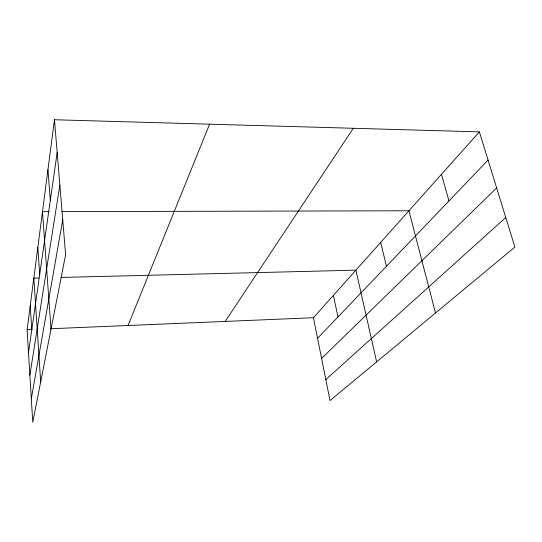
<?xml version="1.0" encoding="UTF-8"?>
<svg xmlns="http://www.w3.org/2000/svg" width="542" height="542" viewBox="0 0 542 542"><rect width="100%" height="100%" fill="white"/><g stroke="black" fill="none" stroke-linecap="round" stroke-linejoin="round"><path stroke-width="0.81" d="M54.464 119.748L65.623 254.72L32.757 422.252L27.1 329.726L54.464 119.748L479.372 131.882L514.9 247.064L330.024 400.565L313.432 317.734L479.372 131.882M28.502 352.632L57.174 152.512M29.878 375.105L59.864 185.066M31.321 398.77L62.736 219.795M128.061 325.498L209.578 124.179M225.201 321.426L353.289 128.285M317.551 338.303L488.064 160.059M321.589 358.445L496.655 187.918M325.823 379.61L505.774 217.491M27.1 329.726L32.147 329.516M50.67 328.737L313.432 317.734M38.902 277.999L33.828 278.121L40.677 381.886M60.914 277.45L355.904 270.167L376.629 361.866M49.227 211.658L42.486 211.671L51.023 329.143M61.863 211.624L408.932 210.777L435.504 312.985M441.479 174.321L448.979 200.919M380.674 242.43L386.439 266.291M333.398 295.376L337.978 316.955M47.953 169.734L50.318 200.377M37.832 247.369L39.702 274.448M30.237 305.641L31.768 329.807"/></g></svg>
